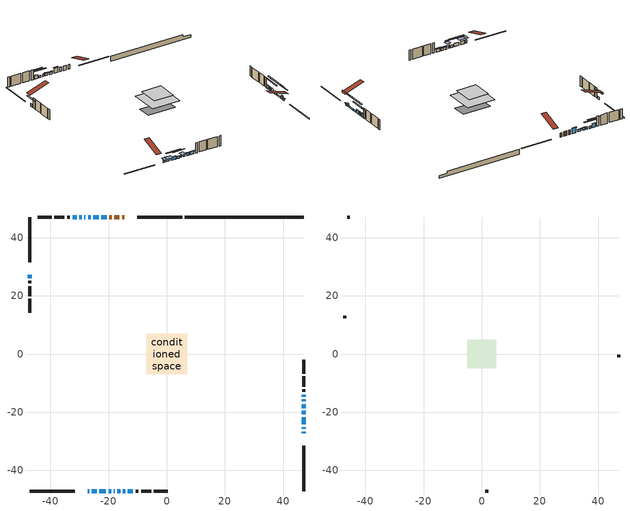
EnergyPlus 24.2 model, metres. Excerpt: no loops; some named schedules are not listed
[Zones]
conditioned space
 floor adiabatic (AdiabaticFloorConstruction): -6.97,-6.97 -6.97,6.97 6.97,6.97 6.97,-6.97 z3.51
 floor foundation (Slab1 construction): -6.87,-3.34 -6.87,3.34 6.87,3.34 6.87,-3.34 z-1.31
 wall outside (RimJoist1 construction): 5.35,47.12 -10.16,47.12 / -47.12,-47.12 -31.61,-47.12 / -47.12,47.12 -47.12,31.61 / 47.12,-47.12 47.12,-31.61 z1.07:1.37
 wall outside (AdiabaticWallConstruction 1): -14.55,47.12 -15.37,47.12 / -16.29,47.12 -18.05,47.12 / -18.97,47.12 -19.78,47.12 z1.07:3.1
 wall outside (AdiabaticWallConstruction): -27.23,-47.12 -26.69,-47.12 / -18.18,-47.12 -17.87,-47.12 z1.07:2.67; -20.71,47.12 -22.52,47.12 z1.07:3.53; -25.76,-47.12 -24.09,-47.12 / -23.16,-47.12 -20.89,-47.12 z1.07:2.7; -19.97,-47.12 -19.1,-47.12 / -16.94,-47.12 -16.08,-47.12 / -15.15,-47.12 -14.29,-47.12 / -27.99,47.12 -28.39,47.12 z1.07:2.29; -47.12,27.23 -47.12,26.12 z1.07:2.38; 47.12,-27.23 47.12,-26.67 z1.07:1.93; 47.12,-25.74 47.12,-25.13 / -13.36,-47.12 -11.63,-47.12 z1.07:2.44; -23.44,47.12 -25.2,47.12 z1.07:2.11; -26.12,47.12 -27.07,47.12 z1.07:2.24; 47.12,-24.2 47.12,-21.71 / 47.12,-20.79 47.12,-19.54 z1.07:1.81; 47.12,-18.61 47.12,-17.22 z1.07:2.9; 47.12,-16.29 47.12,-15.6 / 47.12,-14.67 47.12,-13.99 / -31.03,47.12 -32.4,47.12 z1.07:2.88; -29.31,47.12 -30.1,47.12 z1.07:2.14
 wall outside (Wall1 construction): -33.33,47.12 -34.27,47.12 / -10.7,-47.12 -9.76,-47.12 / -47.12,25.19 -47.12,24.25 / 47.12,-13.06 47.12,-12.11 z1.07:5.95
 wall outside (Wall2 construction): -35.2,47.12 -38.67,47.12 / -8.83,-47.12 -5.37,-47.12 / -47.12,23.32 -47.12,19.85 / 47.12,-11.19 47.12,-7.72 z1.07:5.95
 wall outside (Wall3 construction): -39.59,47.12 -44.39,47.12 / -4.44,-47.12 0.35,-47.12 / -47.12,18.92 -47.12,14.13 / 47.12,-6.79 47.12,-2 z1.07:5.95
 wall foundation (FoundationWall1 construction): 6.27,47.12,-1.31 6.27,47.12,1.07 43.03,47.12,1.07 43.03,47.12,-0.01 47.12,47.12,-0.01 47.12,47.12,-1.31
 window (WindowConstruction 17): -27.23,-47.12 -26.69,-47.12 z1.07:2.67
 window (WindowConstruction 5): -20.71,47.12 -22.52,47.12 z1.07:3.53
 window (WindowConstruction 6): -25.76,-47.12 -24.09,-47.12 z1.07:2.69
 window (WindowConstruction 7): -23.16,-47.12 -20.9,-47.12 z1.07:2.69
 window (WindowConstruction 8): -19.97,-47.12 -19.1,-47.12 z1.07:2.29
 window (WindowConstruction 9): -47.12,27.23 -47.12,26.12 z1.07:2.38
 window (WindowConstruction 10): 47.12,-27.23 47.12,-26.67 z1.07:1.93
 window (WindowConstruction 11): 47.12,-25.74 47.12,-25.13 z1.07:2.44
 window (WindowConstruction 12): -23.44,47.12 -25.2,47.12 z1.07:2.11
 window (WindowConstruction 18): -18.17,-47.12 -17.87,-47.12 z1.07:2.67
 window (WindowConstruction 13): -26.13,47.12 -27.07,47.12 z1.07:2.24
 window (WindowConstruction 14): -16.94,-47.12 -16.08,-47.12 z1.07:2.29
 window (WindowConstruction 15): -15.15,-47.12 -14.29,-47.12 z1.07:2.29
 window (WindowConstruction 16): -13.36,-47.12 -11.63,-47.12 z1.07:2.44
 window (WindowConstruction 20): 47.12,-24.2 47.12,-21.71 z1.07:1.81
 window (WindowConstruction 21): 47.12,-20.78 47.12,-19.54 z1.07:1.81
 window (WindowConstruction 19): -27.99,47.12 -28.38,47.12 z1.07:2.29
 window (WindowConstruction): 47.12,-18.61 47.12,-17.22 z1.07:2.9
 window (WindowConstruction 1): 47.12,-16.29 47.12,-15.6 z1.07:2.87
 window (WindowConstruction 2): 47.12,-14.67 47.12,-13.99 z1.07:2.87
 window (WindowConstruction 3): -29.31,47.12 -30.1,47.12 z1.07:2.14
 window (WindowConstruction 4): -31.03,47.12 -32.4,47.12 z1.07:2.87
 door (Door): -14.55,47.12 -15.37,47.12 z1.07:3.1
 door (Door 1): -16.3,47.12 -18.05,47.12 z1.07:3.1
 door (Door 2): -18.97,47.12 -19.78,47.12 z1.07:3.1
 ceiling adiabatic (AdiabaticFloorConstruction): 6.97,-6.97 6.97,6.97 -6.97,6.97 -6.97,-6.97 z3.51
attic - vented
 floor to conditioned space (Floor1 construction Reversed): -4.92,-4.92 -4.92,4.92 4.92,4.92 4.92,-4.92 z5.95
 wall outside (Wall4 construction): -45.32,47.12 -46.19,47.12 / 1.28,-47.12 2.15,-47.12 / -47.12,13.2 -47.12,12.33 / 47.12,-1.07 47.12,-0.2 z1.07:5.95
 roof outside (Roof1 construction): -13.62,47.12,5.95 -13.62,37.52,9.14 -11.09,37.52,9.14 -11.09,47.12,5.95; -28.15,-47.12,5.95 -28.15,-37.52,9.14 -30.68,-37.52,9.14 -30.68,-47.12,5.95; -47.12,28.15,5.95 -37.52,28.15,9.14 -37.52,30.68,9.14 -47.12,30.68,5.95; 47.12,-28.15,5.95 37.52,-28.15,9.14 37.52,-30.68,9.14 47.12,-30.68,5.95
shading: -25.93,-47.12 -27.98,-47.12 -27.98,-49.25 -25.93,-49.25 z3.43; -22.72,47.12 -20.51,47.12 -20.51,47.53 -22.72,47.53 z3.73; -23.33,-47.12 -26.52,-47.12 -26.52,-49.25 -23.33,-49.25 z3.45; -18.26,-47.12 -25.8,-47.12 -25.8,-47.53 -18.26,-47.53 z5.33; -16.46,-47.12 -22.61,-47.12 -22.61,-47.53 -16.46,-47.53 z4.93; -47.12,23.48 -47.12,29.86 -47.53,29.86 -47.53,23.48 z5.02; 47.12,-26.47 47.12,-27.43 47.53,-27.43 47.53,-26.47 z2.13; 47.12,-24.93 47.12,-25.94 47.53,-25.94 47.53,-24.93 z2.64; -25.4,47.12 -23.24,47.12 -23.24,47.53 -25.4,47.53 z2.31; -17.11,-47.12 -18.93,-47.12 -18.93,-49.25 -17.11,-49.25 z3.43; -27.27,47.12 -25.92,47.12 -25.92,47.53 -27.27,47.53 z2.44; -15.88,-47.12 -17.14,-47.12 -17.14,-47.53 -15.88,-47.53 z2.49; -14.09,-47.12 -15.35,-47.12 -15.35,-47.53 -14.09,-47.53 z2.49; -11.43,-47.12 -13.56,-47.12 -13.56,-47.53 -11.43,-47.53 z2.64; 47.12,-16.33 47.12,-29.58 47.53,-29.58 47.53,-16.33 z7.19; 47.12,-14.16 47.12,-26.16 47.53,-26.16 47.53,-14.16 z7.19; 47.12,-14.58 47.12,-21.25 47.53,-21.25 47.53,-14.58 z5.54; 47.12,-12.96 47.12,-18.93 47.53,-18.93 47.53,-12.96 z5.51; 47.12,-11.35 47.12,-17.31 47.53,-17.31 47.53,-11.35 z5.51; -32.74,47.12 -26.67,47.12 -26.67,47.53 -32.74,47.53 z4.78; -35.04,47.12 -28.39,47.12 -28.39,47.53 -35.04,47.53 z5.51
[Building]
Building 1: Terrain=Suburbs
[Site:Location]
London AP_ON: Latitude {deg}=43.03; Longitude {deg}=-81.15; Time Zone {hr}=-5; Elevation {m}=278; Keep Site Location Information=Yes
[Site:GroundTemperature:Shallow]
3.98693, 1.93205, 1.76749, 2.74264, 6.6573, 10.5537, 13.9317, 16.0716, 16.2534, 14.513, 11.2211, 7.44421
[Site:WaterMainsTemperature]
Calculation Method=Schedule; Temperature Schedule=mains temperature schedule
[Material] Roughness=Rough; Thermal Absorptance=0.9
Name | Thickness {m} | Conductivity {W/m-K} | Density {kg/m3} | Specific Heat {J/kg-K} | Solar Absorptance | Visible Absorptance
asphalt or fiberglass shingles | 0.00635 | 0.162714 | 1121.4 | 1465.45 | 0.4 | 0.4
ceiling loosefill ins | 0.169333 | 0.0480833 | 16.02 | 1046.75 | 0.7 | 0.7
ceiling stud and cavity | 0.1397 | 0.0896465 | 65.682 | 1177.47 | 0.7 | 0.7
concrete 4.0 in. | 0.1016 | 1.803125 | 2242.8 | 837.4 | 0.7 | 0.7
concrete 8.0 in. | 0.2032 | 1.803125 | 2242.8 | 837.4 | 0.7 | 0.7
door material | 0.04445 | 0.053851 | 512.64 | 1214.23 | 0.7 | 0.7
door material 1 | 0.04445 | 0.0451087 | 512.64 | 1214.23 | 0.7 | 0.7
exterior vertical ins | 0.0190382 | 0.029427 | 32.04 | 1214.23 | 0.7 | 0.7
floor covering | 0.0127 | 0.0433444 | 54.468 | 1339.84 | 0.6 | 0.6
floor rigid ins; wall rigid ins 1 | 0.512978 | 0.029427 | 32.04 | 1214.23 | 0.7 | 0.7
floor stud and cavity | 0.1397 | 1.75129 | 37.0049 | 1207.88 | 0.7 | 0.7
furniture material conditioned space 1 | 0.1524 | 0.115458 | 640.8 | 1214.23 | 0.6 | 0.6
gypsum board | 0.0127 | 0.160291 | 801 | 837.4 | 0.6 | 0.6
gypsum board 1 | 0.0127 | 0.160291 | 801 | 837.4 | 0.7 | 0.7
osb sheathing 0.5 in. | 0.0127 | 0.115458 | 512.64 | 1214.23 | 0.7 | 0.7
osb sheathing 0.75 in. | 0.01905 | 0.115458 | 512.64 | 1214.23 | 0.7 | 0.7
osb sheathing 2.0 in. | 0.0508 | 0.115458 | 512.64 | 1214.23 | 0.7 | 0.7
rim joist rigid ins; wall rigid ins | 0.051816 | 0.029427 | 32.04 | 1214.23 | 0.7 | 0.7
rim joist stud and cavity | 0.0508 | 0.035244 | 125.044 | 1163.47 | 0.6 | 0.6
wall stud and cavity | 0.1397 | 0.387032 | 139.0536 | 1170.24 | 0.7 | 0.7
wall stud and cavity 1 | 0.1397 | 0.117539 | 139.0536 | 1170.24 | 0.7 | 0.7
wall stud and cavity 2 | 0.1397 | 0.16258 | 139.0536 | 1170.24 | 0.7 | 0.7
wall stud and cavity 3 | 0.0889 | 6.9971 | 50.32683 | 1063.81 | 0.6 | 0.6
wall stud and cavity 4 | 0.0889 | 0.380278 | 52.3479 | 1209.89 | 0.7 | 0.7
wall stud and cavity 5 | 0.0889 | 0.391764 | 83.0341 | 1211.67 | 0.7 | 0.7
wood siding | 0.0254 | 0.102417 | 544.68 | 1172.36 | 0.4 | 0.4
wood siding 1 | 0.00254 | 0.102417 | 544.68 | 1172.36 | 0.4 | 0.4
wood siding 2; wood siding 3; wood siding 4 | 0.0254 | 0.102417 | 544.68 | 1172.36 | 0.7 | 0.7
[WindowMaterial:SimpleGlazingSystem]
Name | U-Factor {W/m2-K} | Solar Heat Gain Coefficient
WindowMaterial | 2.94518 | 0.61
WindowMaterial 1 | 2.98833 | 0.54
WindowMaterial 10 | 2.49094 | 0.46
WindowMaterial 11 | 2.47788 | 0.47
WindowMaterial 12 | 2.30697 | 0.55
WindowMaterial 13 | 2.30356 | 0.54
WindowMaterial 14 | 2.99912 | 0.54
WindowMaterial 15 | 2.393277 | 0.51
WindowMaterial 16 | 2.29334 | 0.58
WindowMaterial 17 | 2.77597 | 0.33
WindowMaterial 18 | 2.35126 | 0.55
WindowMaterial 19 | 2.44949 | 0.49
WindowMaterial 2 | 2.33479 | 0.53
WindowMaterial 20 | 2.23316 | 0.6
WindowMaterial 3 | 3.01445 | 0.51
WindowMaterial 4 | 2.21612 | 0.6
WindowMaterial 5 | 1.56826 | 0.59
WindowMaterial 6 | 2.36432 | 0.52
WindowMaterial 7 | 2.19228 | 0.59
WindowMaterial 8 | 2.421667 | 0.5
WindowMaterial 9 | 3.30119 | 0.66
[Construction]
AdiabaticFloorConstruction: floor stud and cavity, floor rigid ins, osb sheathing 0.75 in., floor covering
AdiabaticWallConstruction: wood siding 3, wall rigid ins 1, wall stud and cavity 4, gypsum board
AdiabaticWallConstruction 1: wood siding 4, wall rigid ins 1, wall stud and cavity 4, gypsum board
Door; Door 1: door material
Door 2: door material 1
Floor1 construction Reversed: gypsum board, ceiling stud and cavity, ceiling loosefill ins
FoundationWall1 construction: concrete 8.0 in., gypsum board 1
furniture construction conditioned space 1: furniture material conditioned space 1
PartitionWallConstruction: gypsum board, wall stud and cavity 5, gypsum board
RimJoist1 construction: wood siding 2, rim joist rigid ins, osb sheathing 2.0 in., rim joist stud and cavity
Roof1 construction: asphalt or fiberglass shingles
Slab1 construction: concrete 4.0 in.
Wall1 construction: wood siding, wall rigid ins, osb sheathing 0.5 in., wall stud and cavity, gypsum board
Wall2 construction: wood siding, wall rigid ins, osb sheathing 0.5 in., wall stud and cavity 1, gypsum board
Wall3 construction: wood siding, wall rigid ins, osb sheathing 0.5 in., wall stud and cavity 2, gypsum board
Wall4 construction: wood siding 1, wall stud and cavity 3
WindowConstruction: WindowMaterial
WindowConstruction 1: WindowMaterial 1
WindowConstruction 10: WindowMaterial 10
WindowConstruction 11: WindowMaterial 11
WindowConstruction 12: WindowMaterial 12
WindowConstruction 13: WindowMaterial 13
WindowConstruction 14; WindowConstruction 8: WindowMaterial 8
WindowConstruction 15: WindowMaterial 14
WindowConstruction 16: WindowMaterial 15
WindowConstruction 17: WindowMaterial 16
WindowConstruction 18: WindowMaterial 17
WindowConstruction 19: WindowMaterial 18
WindowConstruction 2: WindowMaterial 2
WindowConstruction 20: WindowMaterial 19
WindowConstruction 21: WindowMaterial 20
WindowConstruction 3: WindowMaterial 3
WindowConstruction 4: WindowMaterial 4
WindowConstruction 5: WindowMaterial 5
WindowConstruction 6: WindowMaterial 6
WindowConstruction 7: WindowMaterial 7
WindowConstruction 9: WindowMaterial 9
[Zone] Multiplier=1; Part of Total Floor Area=Yes
Name | Volume {m3}
attic - vented | 50.3508
conditioned space | 764.2
[Space]
Name | Zone | Volume {m3}
attic - vented 1 | attic - vented | 50.3508
conditioned space 1 | conditioned space | 764.2
[ZoneInfiltration:EffectiveLeakageArea]
infil attic - vented 1: Zone or Space=attic - vented 1; Schedule=Always On Discrete; Effective Air Leakage Area {cm2}=4232.73; Stack Coefficient=0.00056148; Wind Coefficient=1.60098e-05
[ZoneMixing]
whole house fan mix: Zone or Space=attic - vented; Schedule=Always On Continuous; Design Flow Rate Calculation Method=Flow/Zone; Design Flow Rate {m3/s}=0; Source Zone or Space=conditioned space
[SurfaceProperty:ExposedFoundationPerimeter]
Slab1: Exposed Perimeter Calculation Method=TotalExposedPerimeter; Total Exposed Perimeter {m}=40.843
[InternalMass] Zone or ZoneList=conditioned space; Space or SpaceList=conditioned space 1
Name | Construction | Surface Area {m2}
furniture mass conditioned space 1 | furniture construction conditioned space 1 | 114.32
partition wall mass | PartitionWallConstruction | 285.8
[Lights]
interior lighting: Zone or ZoneList or Space or SpaceList=conditioned space 1; Schedule=interior lighting schedule; Design Level Calculation Method=LightingLevel; Lighting Level {W}=343.2; Return Air Fraction=0; Fraction Radiant=0.6; Fraction Visible=0.2; Fraction Replaceable=1
[People]
occupants: Zone or ZoneList or Space or SpaceList=conditioned space 1; Number of People Schedule=occupants schedule; Number of People Calculation Method=People; Number of People=3; Fraction Radiant=0.314171; Sensible Heat Fraction=0.56303; Activity Level Schedule=occupants activity schedule; Carbon Dioxide Generation Rate {m3/s-W}=0; Enable ASHRAE 55 Comfort Warnings=No; Mean Radiant Temperature Calculation Type=EnclosureAveraged
[ElectricEquipment] Zone or ZoneList or Space or SpaceList=conditioned space 1; Design Level Calculation Method=EquipmentLevel
Name | Schedule | Design Level {W} | Fraction Latent | Fraction Radiant | Fraction Lost
clothes dryer | clothes dryer schedule | 140.772 | 0.015 | 0.081 | 0.85
clothes washer | clothes washer schedule | 32.1985 | 0.03 | 0.162 | 0.7
cooking range | cooking range schedule | 215.147 | 0.08 | 0.432 | 0.2
dishwasher | dishwasher schedule | 66.8632 | 0.3 | 0.18 | 0.4
fridge | fridge schedule | 72.9452 | 0 | 0.6 | 0
mech vent house fan | mech vent house fan schedule | 19.9167 | 0 | 0 | 0.5
mech vent house fan cfis | mech vent house fan cfis schedule | 0 | 0 | 0 | 0
misc plug loads | misc plug loads schedule | 494.7 | 0.045 | 0.513 | 0.1
whole house fan | Always On Discrete | 0 | 0 | 0 | 1
[OtherEquipment] Zone or ZoneList or Space or SpaceList=conditioned space 1; Design Level Calculation Method=EquipmentLevel
Name | Fuel Type | Schedule | Design Level {W} | Fraction Latent | Fraction Radiant | Fraction Lost
clothes dryer 1 | Electricity | clothes dryer schedule | 0 | 0.015 | 0.081 | 0.85
cooking range 1 | Electricity | cooking range schedule | 0 | 0.08 | 0.432 | 0.2
general water use latent | None | general water use schedule | 62.594 | 1 | 0 | 0
general water use sensible | None | general water use schedule | -61.6891 | 0 | 0.6 | 0
mech vent house fan latent load | None | Always On Discrete | 0 | 1 | 0 | 0
mech vent house fan sensible load | None | Always On Discrete | 0 | 0 | 0 | 0
water heater energy adjustment1 | NaturalGas | Always On Discrete | 0.01 | 0 | 0 | 1
[ZoneInfiltration:DesignFlowRate] Zone or ZoneList or Space or SpaceList=conditioned space 1; Schedule=Always On Discrete; Design Flow Rate Calculation Method=Flow/Zone; Design Flow Rate {m3/s}=0
infil flow; natural vent flow; whole house fan flow
[Foundation:Kiva]
Foundation Kiva 1: Initial Indoor Air Temperature {C}=18; Wall Height Above Grade {m}=1.07; Wall Depth Below Slab {m}=0.2032; Custom Block Material Name 1=exterior vertical ins; Custom Block Depth 1 {m}=2.38; Custom Block X Position 1 {m}=0.2159; Custom Block Z Position 1 {m}=0
[Foundation:Kiva:Settings]
Soil Conductivity {W/m-K}=0.849921; Soil Density {kg/m3}=1842.3; Soil Specific Heat {J/kg-K}=418.7; Ground Solar Absorptivity=0.9; Ground Thermal Absorptivity=0.9; Ground Surface Roughness {m}=0.03; Far-Field Width {m}=40; Deep-Ground Boundary Condition=ZeroFlux; Deep-Ground Depth {m}=40; Minimum Cell Dimension {m}=0.2; Maximum Cell Growth Coefficient=3; Simulation Timestep=Timestep
[Exterior:Lights]
exterior lighting: Schedule=exterior lighting schedule; Design Level {W}=75.6
[Schedule:Constant]
Name | Hourly Value
Always On Continuous; mech vent house fan schedule; mech vent house fan cfis schedule; Always On Discrete | 1
occupants activity schedule | 117.228
fridge schedule | 0
[Schedule:Week:Daily]
interior lighting schedule Week Rule - Jan1-Jan27: interior lighting schedule day, interior lighting schedule day, interior lighting schedule day, interior lighting schedule day, interior lighting schedule day, interior lighting schedule day, interior lighting schedule day, interior lighting schedule default day, interior lighting schedule default day, interior lighting schedule default day, interior lighting schedule default day, interior lighting schedule default day
interior lighting schedule Week Rule - Jan28-Feb3: interior lighting schedule day, interior lighting schedule day, interior lighting schedule day, interior lighting schedule day, interior lighting schedule day 1, interior lighting schedule day 1, interior lighting schedule day 1, interior lighting schedule default day, interior lighting schedule default day, interior lighting schedule default day, interior lighting schedule default day, interior lighting schedule default day
interior lighting schedule Week Rule - Feb4-Feb24: interior lighting schedule day 1, interior lighting schedule day 1, interior lighting schedule day 1, interior lighting schedule day 1, interior lighting schedule day 1, interior lighting schedule day 1, interior lighting schedule day 1, interior lighting schedule default day, interior lighting schedule default day, interior lighting schedule default day, interior lighting schedule default day, interior lighting schedule default day
interior lighting schedule Week Rule - Feb25-Mar3: interior lighting schedule day 1, interior lighting schedule day 1, interior lighting schedule day 1, interior lighting schedule day 1, interior lighting schedule day 2, interior lighting schedule day 2, interior lighting schedule day 2, interior lighting schedule default day, interior lighting schedule default day, interior lighting schedule default day, interior lighting schedule default day, interior lighting schedule default day
interior lighting schedule Week Rule - Mar4-Mar31: interior lighting schedule day 2, interior lighting schedule day 2, interior lighting schedule day 2, interior lighting schedule day 2, interior lighting schedule day 2, interior lighting schedule day 2, interior lighting schedule day 2, interior lighting schedule default day, interior lighting schedule default day, interior lighting schedule default day, interior lighting schedule default day, interior lighting schedule default day
interior lighting schedule Week Rule - Apr1-Apr28: interior lighting schedule day 3, interior lighting schedule day 3, interior lighting schedule day 3, interior lighting schedule day 3, interior lighting schedule day 3, interior lighting schedule day 3, interior lighting schedule day 3, interior lighting schedule default day, interior lighting schedule default day, interior lighting schedule default day, interior lighting schedule default day, interior lighting schedule default day
interior lighting schedule Week Rule - Apr29-May5: interior lighting schedule day 3, interior lighting schedule day 3, interior lighting schedule day 4, interior lighting schedule day 4, interior lighting schedule day 4, interior lighting schedule day 4, interior lighting schedule day 4, interior lighting schedule default day, interior lighting schedule default day, interior lighting schedule default day, interior lighting schedule default day, interior lighting schedule default day
interior lighting schedule Week Rule - May6-May26: interior lighting schedule day 4, interior lighting schedule day 4, interior lighting schedule day 4, interior lighting schedule day 4, interior lighting schedule day 4, interior lighting schedule day 4, interior lighting schedule day 4, interior lighting schedule default day, interior lighting schedule default day, interior lighting schedule default day, interior lighting schedule default day, interior lighting schedule default day
interior lighting schedule Week Rule - May27-Jun2: interior lighting schedule day 4, interior lighting schedule day 4, interior lighting schedule day 4, interior lighting schedule day 4, interior lighting schedule day 4, interior lighting schedule day 5, interior lighting schedule day 5, interior lighting schedule default day, interior lighting schedule default day, interior lighting schedule default day, interior lighting schedule default day, interior lighting schedule default day
interior lighting schedule Week Rule - Jun3-Jun30: interior lighting schedule day 5, interior lighting schedule day 5, interior lighting schedule day 5, interior lighting schedule day 5, interior lighting schedule day 5, interior lighting schedule day 5, interior lighting schedule day 5, interior lighting schedule default day, interior lighting schedule default day, interior lighting schedule default day, interior lighting schedule default day, interior lighting schedule default day
interior lighting schedule Week Rule - Jul1-Jul28: interior lighting schedule day 6, interior lighting schedule day 6, interior lighting schedule day 6, interior lighting schedule day 6, interior lighting schedule day 6, interior lighting schedule day 6, interior lighting schedule day 6, interior lighting schedule default day, interior lighting schedule default day, interior lighting schedule default day, interior lighting schedule default day, interior lighting schedule default day
interior lighting schedule Week Rule - Jul29-Aug4: interior lighting schedule day 6, interior lighting schedule day 6, interior lighting schedule day 6, interior lighting schedule day 7, interior lighting schedule day 7, interior lighting schedule day 7, interior lighting schedule day 7, interior lighting schedule default day, interior lighting schedule default day, interior lighting schedule default day, interior lighting schedule default day, interior lighting schedule default day
interior lighting schedule Week Rule - Aug5-Aug25: interior lighting schedule day 7, interior lighting schedule day 7, interior lighting schedule day 7, interior lighting schedule day 7, interior lighting schedule day 7, interior lighting schedule day 7, interior lighting schedule day 7, interior lighting schedule default day, interior lighting schedule default day, interior lighting schedule default day, interior lighting schedule default day, interior lighting schedule default day
interior lighting schedule Week Rule - Aug26-Sep1: interior lighting schedule day 7, interior lighting schedule day 7, interior lighting schedule day 7, interior lighting schedule day 7, interior lighting schedule day 7, interior lighting schedule day 7, interior lighting schedule day 8, interior lighting schedule default day, interior lighting schedule default day, interior lighting schedule default day, interior lighting schedule default day, interior lighting schedule default day
interior lighting schedule Week Rule - Sep2-Sep29: interior lighting schedule day 8, interior lighting schedule day 8, interior lighting schedule day 8, interior lighting schedule day 8, interior lighting schedule day 8, interior lighting schedule day 8, interior lighting schedule day 8, interior lighting schedule default day, interior lighting schedule default day, interior lighting schedule default day, interior lighting schedule default day, interior lighting schedule default day
interior lighting schedule Week Rule - Sep30-Oct6: interior lighting schedule day 8, interior lighting schedule day 9, interior lighting schedule day 9, interior lighting schedule day 9, interior lighting schedule day 9, interior lighting schedule day 9, interior lighting schedule day 9, interior lighting schedule default day, interior lighting schedule default day, interior lighting schedule default day, interior lighting schedule default day, interior lighting schedule default day
interior lighting schedule Week Rule - Oct7-Oct27: interior lighting schedule day 9, interior lighting schedule day 9, interior lighting schedule day 9, interior lighting schedule day 9, interior lighting schedule day 9, interior lighting schedule day 9, interior lighting schedule day 9, interior lighting schedule default day, interior lighting schedule default day, interior lighting schedule default day, interior lighting schedule default day, interior lighting schedule default day
interior lighting schedule Week Rule - Oct28-Nov3: interior lighting schedule day 9, interior lighting schedule day 9, interior lighting schedule day 9, interior lighting schedule day 9, interior lighting schedule day 10, interior lighting schedule day 10, interior lighting schedule day 10, interior lighting schedule default day, interior lighting schedule default day, interior lighting schedule default day, interior lighting schedule default day, interior lighting schedule default day
interior lighting schedule Week Rule - Nov4-Nov24: interior lighting schedule day 10, interior lighting schedule day 10, interior lighting schedule day 10, interior lighting schedule day 10, interior lighting schedule day 10, interior lighting schedule day 10, interior lighting schedule day 10, interior lighting schedule default day, interior lighting schedule default day, interior lighting schedule default day, interior lighting schedule default day, interior lighting schedule default day
interior lighting schedule Week Rule - Nov25-Dec1: interior lighting schedule day 10, interior lighting schedule day 10, interior lighting schedule day 10, interior lighting schedule day 10, interior lighting schedule day 10, interior lighting schedule day 10, interior lighting schedule day 11, interior lighting schedule default day, interior lighting schedule default day, interior lighting schedule default day, interior lighting schedule default day, interior lighting schedule default day
interior lighting schedule Week Rule - Dec2-Dec31: interior lighting schedule day 11, interior lighting schedule day 11, interior lighting schedule day 11, interior lighting schedule day 11, interior lighting schedule day 11, interior lighting schedule day 11, interior lighting schedule day 11, interior lighting schedule default day, interior lighting schedule default day, interior lighting schedule default day, interior lighting schedule default day, interior lighting schedule default day
occupants schedule Week Rule - Jan1-Dec31: occupants schedule day, occupants schedule day, occupants schedule day, occupants schedule day, occupants schedule day, occupants schedule day, occupants schedule day, occupants schedule default day, occupants schedule default day, occupants schedule default day, occupants schedule default day, occupants schedule default day
clothes dryer schedule Week Rule - Jan1-Dec31: clothes dryer schedule day, clothes dryer schedule day, clothes dryer schedule day, clothes dryer schedule day, clothes dryer schedule day, clothes dryer schedule day, clothes dryer schedule day, clothes dryer schedule default day, clothes dryer schedule default day, clothes dryer schedule default day, clothes dryer schedule default day, clothes dryer schedule default day
clothes washer schedule Week Rule - Jan1-Dec31: clothes washer schedule day, clothes washer schedule day, clothes washer schedule day, clothes washer schedule day, clothes washer schedule day, clothes washer schedule day, clothes washer schedule day, clothes washer schedule default day, clothes washer schedule default day, clothes washer schedule default day, clothes washer schedule default day, clothes washer schedule default day
cooking range schedule Week Rule - Jan1-Dec31: cooking range schedule day, cooking range schedule day, cooking range schedule day, cooking range schedule day, cooking range schedule day, cooking range schedule day, cooking range schedule day, cooking range schedule default day, cooking range schedule default day, cooking range schedule default day, cooking range schedule default day, cooking range schedule default day
dishwasher schedule Week Rule - Jan1-Dec31: dishwasher schedule day, dishwasher schedule day, dishwasher schedule day, dishwasher schedule day, dishwasher schedule day, dishwasher schedule day, dishwasher schedule day, dishwasher schedule default day, dishwasher schedule default day, dishwasher schedule default day, dishwasher schedule default day, dishwasher schedule default day
misc plug loads schedule Week Rule - Jan1-Dec31: misc plug loads schedule day, misc plug loads schedule day, misc plug loads schedule day, misc plug loads schedule day, misc plug loads schedule day, misc plug loads schedule day, misc plug loads schedule day, misc plug loads schedule default day, misc plug loads schedule default day, misc plug loads schedule default day, misc plug loads schedule default day, misc plug loads schedule default day
general water use schedule Week Rule - Jan1-Dec31: general water use schedule day, general water use schedule day, general water use schedule day, general water use schedule day, general water use schedule day, general water use schedule day, general water use schedule day, general water use schedule default day, general water use schedule default day, general water use schedule default day, general water use schedule default day, general water use schedule default day
exterior lighting schedule Week Rule - Jan1-Jan27: exterior lighting schedule day, exterior lighting schedule day, exterior lighting schedule day, exterior lighting schedule day, exterior lighting schedule day, exterior lighting schedule day, exterior lighting schedule day, exterior lighting schedule default day, exterior lighting schedule default day, exterior lighting schedule default day, exterior lighting schedule default day, exterior lighting schedule default day
exterior lighting schedule Week Rule - Jan28-Feb3: exterior lighting schedule day, exterior lighting schedule day, exterior lighting schedule day, exterior lighting schedule day, exterior lighting schedule day 1, exterior lighting schedule day 1, exterior lighting schedule day 1, exterior lighting schedule default day, exterior lighting schedule default day, exterior lighting schedule default day, exterior lighting schedule default day, exterior lighting schedule default day
exterior lighting schedule Week Rule - Feb4-Feb24: exterior lighting schedule day 1, exterior lighting schedule day 1, exterior lighting schedule day 1, exterior lighting schedule day 1, exterior lighting schedule day 1, exterior lighting schedule day 1, exterior lighting schedule day 1, exterior lighting schedule default day, exterior lighting schedule default day, exterior lighting schedule default day, exterior lighting schedule default day, exterior lighting schedule default day
exterior lighting schedule Week Rule - Feb25-Mar3: exterior lighting schedule day 1, exterior lighting schedule day 1, exterior lighting schedule day 1, exterior lighting schedule day 1, exterior lighting schedule day 2, exterior lighting schedule day 2, exterior lighting schedule day 2, exterior lighting schedule default day, exterior lighting schedule default day, exterior lighting schedule default day, exterior lighting schedule default day, exterior lighting schedule default day
exterior lighting schedule Week Rule - Mar4-Mar31: exterior lighting schedule day 2, exterior lighting schedule day 2, exterior lighting schedule day 2, exterior lighting schedule day 2, exterior lighting schedule day 2, exterior lighting schedule day 2, exterior lighting schedule day 2, exterior lighting schedule default day, exterior lighting schedule default day, exterior lighting schedule default day, exterior lighting schedule default day, exterior lighting schedule default day
exterior lighting schedule Week Rule - Apr1-Apr28: exterior lighting schedule day 3, exterior lighting schedule day 3, exterior lighting schedule day 3, exterior lighting schedule day 3, exterior lighting schedule day 3, exterior lighting schedule day 3, exterior lighting schedule day 3, exterior lighting schedule default day, exterior lighting schedule default day, exterior lighting schedule default day, exterior lighting schedule default day, exterior lighting schedule default day
exterior lighting schedule Week Rule - Apr29-May5: exterior lighting schedule day 3, exterior lighting schedule day 3, exterior lighting schedule day 4, exterior lighting schedule day 4, exterior lighting schedule day 4, exterior lighting schedule day 4, exterior lighting schedule day 4, exterior lighting schedule default day, exterior lighting schedule default day, exterior lighting schedule default day, exterior lighting schedule default day, exterior lighting schedule default day
exterior lighting schedule Week Rule - May6-May26: exterior lighting schedule day 4, exterior lighting schedule day 4, exterior lighting schedule day 4, exterior lighting schedule day 4, exterior lighting schedule day 4, exterior lighting schedule day 4, exterior lighting schedule day 4, exterior lighting schedule default day, exterior lighting schedule default day, exterior lighting schedule default day, exterior lighting schedule default day, exterior lighting schedule default day
exterior lighting schedule Week Rule - May27-Jun2: exterior lighting schedule day 4, exterior lighting schedule day 4, exterior lighting schedule day 4, exterior lighting schedule day 4, exterior lighting schedule day 4, exterior lighting schedule day 5, exterior lighting schedule day 5, exterior lighting schedule default day, exterior lighting schedule default day, exterior lighting schedule default day, exterior lighting schedule default day, exterior lighting schedule default day
exterior lighting schedule Week Rule - Jun3-Jun30: exterior lighting schedule day 5, exterior lighting schedule day 5, exterior lighting schedule day 5, exterior lighting schedule day 5, exterior lighting schedule day 5, exterior lighting schedule day 5, exterior lighting schedule day 5, exterior lighting schedule default day, exterior lighting schedule default day, exterior lighting schedule default day, exterior lighting schedule default day, exterior lighting schedule default day
exterior lighting schedule Week Rule - Jul1-Jul28: exterior lighting schedule day 6, exterior lighting schedule day 6, exterior lighting schedule day 6, exterior lighting schedule day 6, exterior lighting schedule day 6, exterior lighting schedule day 6, exterior lighting schedule day 6, exterior lighting schedule default day, exterior lighting schedule default day, exterior lighting schedule default day, exterior lighting schedule default day, exterior lighting schedule default day
exterior lighting schedule Week Rule - Jul29-Aug4: exterior lighting schedule day 6, exterior lighting schedule day 6, exterior lighting schedule day 6, exterior lighting schedule day 7, exterior lighting schedule day 7, exterior lighting schedule day 7, exterior lighting schedule day 7, exterior lighting schedule default day, exterior lighting schedule default day, exterior lighting schedule default day, exterior lighting schedule default day, exterior lighting schedule default day
[Schedule:Year]
interior lighting schedule: interior lighting schedule Week Rule - Jan1-Jan27, 1, 1, 1, 27, interior lighting schedule Week Rule - Jan28-Feb3, 1, 28, 2, 3, interior lighting schedule Week Rule - Feb4-Feb24, 2, 4, 2, 24, interior lighting schedule Week Rule - Feb25-Mar3, 2, 25, 3, 3, interior lighting schedule Week Rule - Mar4-Mar31, 3, 4, 3, 31, interior lighting schedule Week Rule - Apr1-Apr28, 4, 1, 4, 28, interior lighting schedule Week Rule - Apr29-May5, 4, 29, 5, 5, interior lighting schedule Week Rule - May6-May26, 5, 6, 5, 26, interior lighting schedule Week Rule - May27-Jun2, 5, 27, 6, 2, interior lighting schedule Week Rule - Jun3-Jun30, 6, 3, 6, 30, interior lighting schedule Week Rule - Jul1-Jul28, 7, 1, 7, 28, interior lighting schedule Week Rule - Jul29-Aug4, 7, 29, 8, 4, interior lighting schedule Week Rule - Aug5-Aug25, 8, 5, 8, 25, interior lighting schedule Week Rule - Aug26-Sep1, 8, 26, 9, 1, interior lighting schedule Week Rule - Sep2-Sep29, 9, 2, 9, 29, interior lighting schedule Week Rule - Sep30-Oct6, 9, 30, 10, 6, interior lighting schedule Week Rule - Oct7-Oct27, 10, 7, 10, 27, interior lighting schedule Week Rule - Oct28-Nov3, 10, 28, 11, 3, interior lighting schedule Week Rule - Nov4-Nov24, 11, 4, 11, 24, interior lighting schedule Week Rule - Nov25-Dec1, 11, 25, 12, 1, interior lighting schedule Week Rule - Dec2-Dec31, 12, 2, 12, 31
occupants schedule: occupants schedule Week Rule - Jan1-Dec31, 1, 1, 12, 31
clothes dryer schedule: clothes dryer schedule Week Rule - Jan1-Dec31, 1, 1, 12, 31
clothes washer schedule: clothes washer schedule Week Rule - Jan1-Dec31, 1, 1, 12, 31
cooking range schedule: cooking range schedule Week Rule - Jan1-Dec31, 1, 1, 12, 31
dishwasher schedule: dishwasher schedule Week Rule - Jan1-Dec31, 1, 1, 12, 31
misc plug loads schedule: misc plug loads schedule Week Rule - Jan1-Dec31, 1, 1, 12, 31
general water use schedule: general water use schedule Week Rule - Jan1-Dec31, 1, 1, 12, 31
exterior lighting schedule: exterior lighting schedule Week Rule - Jan1-Jan27, 1, 1, 1, 27, exterior lighting schedule Week Rule - Jan28-Feb3, 1, 28, 2, 3, exterior lighting schedule Week Rule - Feb4-Feb24, 2, 4, 2, 24, exterior lighting schedule Week Rule - Feb25-Mar3, 2, 25, 3, 3, exterior lighting schedule Week Rule - Mar4-Mar31, 3, 4, 3, 31, exterior lighting schedule Week Rule - Apr1-Apr28, 4, 1, 4, 28, exterior lighting schedule Week Rule - Apr29-May5, 4, 29, 5, 5, exterior lighting schedule Week Rule - May6-May26, 5, 6, 5, 26, exterior lighting schedule Week Rule - May27-Jun2, 5, 27, 6, 2, exterior lighting schedule Week Rule - Jun3-Jun30, 6, 3, 6, 30, exterior lighting schedule Week Rule - Jul1-Jul28, 7, 1, 7, 28, exterior lighting schedule Week Rule - Jul29-Aug4, 7, 29, 8, 4, exterior lighting schedule Week Rule - Aug5-Aug25, 8, 5, 8, 25, exterior lighting schedule Week Rule - Aug26-Sep1, 8, 26, 9, 1, exterior lighting schedule Week Rule - Sep2-Sep29, 9, 2, 9, 29, exterior lighting schedule Week Rule - Sep30-Oct6, 9, 30, 10, 6, exterior lighting schedule Week Rule - Oct7-Oct27, 10, 7, 10, 27, exterior lighting schedule Week Rule - Oct28-Nov3, 10, 28, 11, 3, exterior lighting schedule Week Rule - Nov4-Nov24, 11, 4, 11, 24, exterior lighting schedule Week Rule - Nov25-Dec1, 11, 25, 12, 1, exterior lighting schedule Week Rule - Dec2-Dec31, 12, 2, 12, 31
[Schedule:Compact]
mains temperature schedule: Through: 01/01, For: AllDays, Until: 24:00, 7.96722, Through: 01/02, For: AllDays, Until: 24:00, 7.89722, Through: 01/03, For: AllDays, Until: 24:00, 7.82778, Through: 01/04, For: AllDays, Until: 24:00, 7.76, Through: 01/05, For: AllDays, Until: 24:00, 7.69333, Through: 01/06, For: AllDays, Until: 24:00, 7.62778, Through: 01/07, For: AllDays, Until: 24:00, 7.56389, Through: 01/08, For: AllDays, Until: 24:00, 7.50167, Through: 01/09, For: AllDays, Until: 24:00, 7.44056, Through: 01/10, For: AllDays, Until: 24:00, 7.38056, Through: 01/11, For: AllDays, Until: 24:00, 7.32222, Through: 01/12, For: AllDays, Until: 24:00, 7.26556, Through: 01/13, For: AllDays, Until: 24:00, 7.21, Through: 01/14, For: AllDays, Until: 24:00, 7.15556, Through: 01/15, For: AllDays, Until: 24:00, 7.10333, Through: 01/16, For: AllDays, Until: 24:00, 7.05222, Through: 01/17, For: AllDays, Until: 24:00, 7.00278, Through: 01/18, For: AllDays, Until: 24:00, 6.955, Through: 01/19, For: AllDays, Until: 24:00, 6.90833, Through: 01/20, For: AllDays, Until: 24:00, 6.86389, Through: 01/21, For: AllDays, Until: 24:00, 6.82056, Through: 01/22, For: AllDays, Until: 24:00, 6.77889, Through: 01/23, For: AllDays, Until: 24:00, 6.73889, Through: 01/24, For: AllDays, Until: 24:00, 6.7, Through: 01/25, For: AllDays, Until: 24:00, 6.66333, Through: 01/26, For: AllDays, Until: 24:00, 6.62833, Through: 01/27, For: AllDays, Until: 24:00, 6.59444, Through: 01/28, For: AllDays, Until: 24:00, 6.56278, Through: 01/29, For: AllDays, Until: 24:00, 6.53222, Through: 01/30, For: AllDays, Until: 24:00, 6.50389, Through: 01/31, For: AllDays, Until: 24:00, 6.47722, Through: 02/01, For: AllDays, Until: 24:00, 6.45167, Through: 02/02, For: AllDays, Until: 24:00, 6.42833, Through: 02/03, For: AllDays, Until: 24:00, 6.40667, Through: 02/04, For: AllDays, Until: 24:00, 6.38611, Through: 02/05, For: AllDays, Until: 24:00, 6.36778, Through: 02/06, For: AllDays, Until: 24:00, 6.35111, Through: 02/07, For: AllDays, Until: 24:00, 6.33611, Through: 02/08, For: AllDays, Until: 24:00, 6.32333, Through: 02/09, For: AllDays, Until: 24:00, 6.31167, Through: 02/10, For: AllDays, Until: 24:00, 6.30222, Through: 02/11, For: AllDays, Until: 24:00, 6.29389, Through: 02/12, For: AllDays, Until: 24:00, 6.28778, Through: 02/13, For: AllDays, Until: 24:00, 6.28333, Through: 02/14, For: AllDays, Until: 24:00, 6.28056, Through: 02/15, For: AllDays, Until: 24:00, 6.27944, Through: 02/16, For: AllDays, Until: 24:00, 6.28, Through: 02/17, For: AllDays, Until: 24:00, 6.28278, Through: 02/18, For: AllDays, Until: 24:00, 6.28722, Through: 02/19, For: AllDays, Until: 24:00, 6.29278, Through: 02/20, For: AllDays, Until: 24:00, 6.30056, Through: 02/21, For: AllDays, Until: 24:00, 6.31, Through: 02/22, For: AllDays, Until: 24:00, 6.32111, Through: 02/23, For: AllDays, Until: 24:00, 6.33444, Through: 02/24, For: AllDays, Until: 24:00, 6.34889, Through: 02/25, For: AllDays, Until: 24:00, 6.36556, Through: 02/26, For: AllDays, Until: 24:00, 6.38333, Through: 02/27, For: AllDays, Until: 24:00, 6.40333, Through: 02/28, For: AllDays, Until: 24:00, 6.425, Through: 03/01, For: AllDays, Until: 24:00, 6.44833, Through: 03/02, For: AllDays, Until: 24:00, 6.47278, Through: 03/03, For: AllDays, Until: 24:00, 6.49944, Through: 03/04, For: AllDays, Until: 24:00, 6.52778, Through: 03/05, For: AllDays, Until: 24:00, 6.55778, Through: 03/06, For: AllDays, Until: 24:00, 6.58944, Through: 03/07, For: AllDays, Until: 24:00, 6.62278, Through: 03/08, For: AllDays, Until: 24:00, 6.65778, Through: 03/09, For: AllDays, Until: 24:00, 6.69444, Through: 03/10, For: AllDays, Until: 24:00, 6.73278, Through: 03/11, For: AllDays, Until: 24:00, 6.77278, Through: 03/12, For: AllDays, Until: 24:00, 6.81389, Through: 03/13, For: AllDays, Until: 24:00, 6.85722, Through: 03/14, For: AllDays, Until: 24:00, 6.90167, Through: 03/15, For: AllDays, Until: 24:00, 6.94778, Through: 03/16, For: AllDays, Until: 24:00, 6.99556, Through: 03/17, For: AllDays, Until: 24:00, 7.045, Through: 03/18, For: AllDays, Until: 24:00, 7.09556, Through: 03/19, For: AllDays, Until: 24:00, 7.14778, Through: 03/20, For: AllDays, Until: 24:00, 7.20167, Through: 03/21, For: AllDays, Until: 24:00, 7.25667, Through: 03/22, For: AllDays, Until: 24:00, 7.31333, Through: 03/23, For: AllDays, Until: 24:00, 7.37167, Through: 03/24, For: AllDays, Until: 24:00, 7.43111, Through: 03/25, For: AllDays, Until: 24:00, 7.49222, Through: 03/26, For: AllDays, Until: 24:00, 7.55444, Through: 03/27, For: AllDays, Until: 24:00, 7.61833, Through: 03/28, For: AllDays, Until: 24:00, 7.68333, Through: 03/29, For: AllDays, Until: 24:00, 7.74944, Through: 03/30, For: AllDays, Until: 24:00, 7.81722, Through: 03/31, For: AllDays, Until: 24:00, 7.88667, Through: 04/01, For: AllDays, Until: 24:00, 7.95667, Through: 04/02, For: AllDays, Until: 24:00, 8.02833, Through: 04/03, For: AllDays, Until: 24:00, 8.10111, Through: 04/04, For: AllDays, Until: 24:00, 8.175, Through: 04/05, For: AllDays, Until: 24:00, 8.25, Through: 04/06, For: AllDays, Until: 24:00, 8.32667, Through: 04/07, For: AllDays, Until: 24:00, 8.40389, Through: 04/08, For: AllDays, Until: 24:00, 8.48278, Through: 04/09, For: AllDays, Until: 24:00, 8.56222, Through: 04/10, For: AllDays, Until: 24:00, 8.64278, Through: 04/11, For: AllDays, Until: 24:00, 8.725, Through: 04/12, For: AllDays, Until: 24:00, 8.80778, Through: 04/13, For: AllDays, Until: 24:00, 8.89167, Through: 04/14, For: AllDays, Until: 24:00, 8.97611, Through: 04/15, For: AllDays, Until: 24:00, 9.06167, Through: 04/16, For: AllDays, Until: 24:00, 9.14833, Through: 04/17, For: AllDays, Until: 24:00, 9.23611, Through: 04/18, For: AllDays, Until: 24:00, 9.32444, Through: 04/19, For: AllDays, Until: 24:00, 9.41389, Through: 04/20, For: AllDays, Until: 24:00, 9.50389, Through: 04/21, For: AllDays, Until: 24:00, 9.595, Through: 04/22, For: AllDays, Until: 24:00, 9.68667, Through: 04/23, For: AllDays, Until: 24:00, 9.77889, Through: 04/24, For: AllDays, Until: 24:00, 9.87222, Through: 04/25, For: AllDays, Until: 24:00, 9.96556, Through: 04/26, For: AllDays, Until: 24:00, 10.06, Through: 04/27, For: AllDays, Until: 24:00, 10.1556, Through: 04/28, For: AllDays, Until: 24:00, 10.2511, Through: 04/29, For: AllDays, Until: 24:00, 10.3472, Through: 04/30, For: AllDays, Until: 24:00, 10.4439, Through: 05/01, For: AllDays, Until: 24:00, 10.5411, Through: 05/02, For: AllDays, Until: 24:00, 10.6389, Through: 05/03, For: AllDays, Until: 24:00, 10.7372, Through: 05/04, For: AllDays, Until: 24:00, 10.8361, Through: 05/05, For: AllDays, Until: 24:00, 10.935, Through: 05/06, For: AllDays, Until: 24:00, 11.0344, Through: 05/07, For: AllDays, Until: 24:00, 11.1344, Through: 05/08, For: AllDays, Until: 24:00, 11.2344, Through: 05/09, For: AllDays, Until: 24:00, 11.335, Through: 05/10, For: AllDays, Until: 24:00, 11.4356, Through: 05/11, For: AllDays, Until: 24:00, 11.5361, Through: 05/12, For: AllDays, Until: 24:00, 11.6372, Through: 05/13, For: AllDays, Until: 24:00, 11.7383, Through: 05/14, For: AllDays, Until: 24:00, 11.84, Through: 05/15, For: AllDays, Until: 24:00, 11.9411, Through: 05/16, For: AllDays, Until: 24:00, 12.0428, Through: 05/17, For: AllDays, Until: 24:00, 12.1444, Through: 05/18, For: AllDays, Until: 24:00, 12.2456, Through: 05/19, For: AllDays, Until: 24:00, 12.3472, Through: 05/20, For: AllDays, Until: 24:00, 12.4489, Through: 05/21, For: AllDays, Until: 24:00, 12.55, Through: 05/22, For: AllDays, Until: 24:00, 12.6517, Through: 05/23, For: AllDays, Until: 24:00, 12.7528, Through: 05/24, For: AllDays, Until: 24:00, 12.8533, Through: 05/25, For: AllDays, Until: 24:00, 12.9544, Through: 05/26, For: AllDays, Until: 24:00, 13.055, Through: 05/27, For: AllDays, Until: 24:00, 13.155, Through: 05/28, For: AllDays, Until: 24:00, 13.255, Through: 05/29, For: AllDays, Until: 24:00, 13.355, Through: 05/30, For: AllDays, Until: 24:00, 13.4539, Through: 05/31, For: AllDays, Until: 24:00, 13.5533, Through: 06/01, For: AllDays, Until: 24:00, 13.6517, Through: 06/02, For: AllDays, Until: 24:00, 13.75, Through: 06/03, For: AllDays, Until: 24:00, 13.8472, Through: 06/04, For: AllDays, Until: 24:00, 13.9444, Through: 06/05, For: AllDays, Until: 24:00, 14.0411, Through: 06/06, For: AllDays, Until: 24:00, 14.1372, Through: 06/07, For: AllDays, Until: 24:00, 14.2328, Through: 06/08, For: AllDays, Until: 24:00, 14.3278, Through: 06/09, For: AllDays, Until: 24:00, 14.4217, Through: 06/10, For: AllDays, Until: 24:00, 14.5156, Through: 06/11, For: AllDays, Until: 24:00, 14.6083, Through: 06/12, For: AllDays, Until: 24:00, 14.7006, Through: 06/13, For: AllDays, Until: 24:00, 14.7922, Through: 06/14, For: AllDays, Until: 24:00, 14.8828, Through: 06/15, For: AllDays, Until: 24:00, 14.9728, Through: 06/16, For: AllDays, Until: 24:00, 15.0617, Through: 06/17, For: AllDays, Until: 24:00, 15.15, Through: 06/18, For: AllDays, Until: 24:00, 15.2372, Through: 06/19, For: AllDays, Until: 24:00, 15.3233, Through: 06/20, For: AllDays, Until: 24:00, 15.4089, Through: 06/21, For: AllDays, Until: 24:00, 15.4933, Through: 06/22, For: AllDays, Until: 24:00, 15.5772, Through: 06/23, For: AllDays, Until: 24:00, 15.6594, Through: 06/24, For: AllDays, Until: 24:00, 15.7411, Through: 06/25, For: AllDays, Until: 24:00, 15.8217, Through: 06/26, For: AllDays, Until: 24:00, 15.9006, Through: 06/27, For: AllDays, Until: 24:00, 15.9789, Through: 06/28, For: AllDays, Until: 24:00, 16.0561, Through: 06/29, For: AllDays, Until: 24:00, 16.1322, Through: 06/30, For: AllDays, Until: 24:00, 16.2072, Through: 07/01, For: AllDays, Until: 24:00, 16.2806, Through: 07/02, For: AllDays, Until: 24:00, 16.3528, Through: 07/03, For: AllDays, Until: 24:00, 16.4244, Through: 07/04, For: AllDays, Until: 24:00, 16.4939, Through: 07/05, For: AllDays, Until: 24:00, 16.5628, Through: 07/06, For: AllDays, Until: 24:00, 16.63, Through: 07/07, For: AllDays, Until: 24:00, 16.6961, Through: 07/08, For: AllDays, Until: 24:00, 16.7606, Through: 07/09, For: AllDays, Until: 24:00, 16.8239, Through: 07/10, For: AllDays, Until: 24:00, 16.8861, Through: 07/11, For: AllDays, Until: 24:00, 16.9467, Through: 07/12, For: AllDays, Until: 24:00, 17.0056, Through: 07/13, For: AllDays, Until: 24:00, 17.0633, Through: 07/14, For: AllDays, Until: 24:00, 17.12, Through: 07/15, For: AllDays, Until: 24:00, 17.1744, Through: 07/16, For: AllDays, Until: 24:00, 17.2278, Through: 07/17, For: AllDays, Until: 24:00, 17.28, Through: 07/18, For: AllDays, Until: 24:00, 17.33, Through: 07/19, For: AllDays, Until: 24:00, 17.3789, Through: 07/20, For: AllDays, Until: 24:00, 17.4261, Through: 07/21, For: AllDays, Until: 24:00, 17.4717, Through: 07/22, For: AllDays, Until: 24:00, 17.5161, Through: 07/23, For: AllDays, Until: 24:00, 17.5583, Through: 07/24, For: AllDays, Until: 24:00, 17.5994, Through: 07/25, For: AllDays, Until: 24:00, 17.6389, Through: 07/26, For: AllDays, Until: 24:00, 17.6767, Through: 07/27, For: AllDays, Until: 24:00, 17.7128, Through: 07/28, For: AllDays, Until: 24:00, 17.7472, Through: 07/29, For: AllDays, Until: 24:00, 17.78, Through: 07/30, For: AllDays, Until: 24:00, 17.8111, Through: 07/31, For: AllDays, Until: 24:00, 17.8406, Through: 08/01, For: AllDays, Until: 24:00, 17.8683, Through: 08/02, For: AllDays, Until: 24:00, 17.8944, Through: 08/03, For: AllDays, Until: 24:00, 17.9189, Through: 08/04, For: AllDays, Until: 24:00, 17.9417, Through: 08/05, For: AllDays, Until: 24:00, 17.9628, Through: 08/06, For: AllDays, Until: 24:00, 17.9822, Through: 08/07, For: AllDays, Until: 24:00, 18, Through: 08/08, For: AllDays, Until: 24:00, 18.0156, Through: 08/09, For: AllDays, Until: 24:00, 18.03, Through: 08/10, For: AllDays, Until: 24:00, 18.0422, Through: 08/11, For: AllDays, Until: 24:00, 18.0533, Through: 08/12, For: AllDays, Until: 24:00, 18.0622, Through: 08/13, For: AllDays, Until: 24:00, 18.0694, Through: 08/14, For: AllDays, Until: 24:00, 18.0744, Through: 08/15, For: AllDays, Until: 24:00, 18.0783, Through: 08/16, For: AllDays, Until: 24:00, 18.0806, Through: 08/17, For: AllDays, Until: 24:00, 18.0806, Through: 08/18, For: AllDays, Until: 24:00, 18.0789, Through: 08/19, For: AllDays, Until: 24:00, 18.0761, Through: 08/20, For: AllDays, Until: 24:00, 18.0711, Through: 08/21, For: AllDays, Until: 24:00, 18.0639, Through: 08/22, For: AllDays, Until: 24:00, 18.0556, Through: 08/23, For: AllDays, Until: 24:00, 18.0456, Through: 08/24, For: AllDays, Until: 24:00, 18.0333, Through: 08/25, For: AllDays, Until: 24:00, 18.0194, Through: 08/26, For: AllDays, Until: 24:00, 18.0044, Through: 08/27, For: AllDays, Until: 24:00, 17.9872, Through: 08/28, For: AllDays, Until: 24:00, 17.9683, Through: 08/29, For: AllDays, Until: 24:00, 17.9478, Through: 08/30, For: AllDays, Until: 24:00, 17.9256, Through: 08/31, For: AllDays, Until: 24:00, 17.9011, Through: 09/01, For: AllDays, Until: 24:00, 17.8756, Through: 09/02, For: AllDays, Until: 24:00, 17.8483, Through: 09/03, For: AllDays, Until: 24:00, 17.8189, Through: 09/04, For: AllDays, Until: 24:00, 17.7883, Through: 09/05, For: AllDays, Until: 24:00, 17.7561, Through: 09/06, For: AllDays, Until: 24:00, 17.7222, Through: 09/07, For: AllDays, Until: 24:00, 17.6861, Through: 09/08, For: AllDays, Until: 24:00, 17.6489, Through: 09/09, For: AllDays, Until: 24:00, 17.61, Through: 09/10, For: AllDays, Until: 24:00, 17.5694, Through: 09/11, For: AllDays, Until: 24:00, 17.5272, Through: 09/12, For: AllDays, Until: 24:00, 17.4833, Through: 09/13, For: AllDays, Until: 24:00, 17.4383, Through: 09/14, For: AllDays, Until: 24:00, 17.3917, Through: 09/15, For: AllDays, Until: 24:00, 17.3433, Through: 09/16, For: AllDays, Until: 24:00, 17.2933, Through: 09/17, For: AllDays, Until: 24:00, 17.2417, Through: 09/18, For: AllDays, Until: 24:00, 17.1889, Through: 09/19, For: AllDays, Until: 24:00, 17.1344, Through: 09/20, For: AllDays, Until: 24:00, 17.0783, Through: 09/21, For: AllDays, Until: 24:00, 17.0211, Through: 09/22, For: AllDays, Until: 24:00, 16.9622, Through: 09/23, For: AllDays, Until: 24:00, 16.9022, Through: 09/24, For: AllDays, Until: 24:00, 16.8406, Through: 09/25, For: AllDays, Until: 24:00, 16.7778, Through: 09/26, For: AllDays, Until: 24:00, 16.7133, Through: 09/27, For: AllDays, Until: 24:00, 16.6478, Through: 09/28, For: AllDays, Until: 24:00, 16.5806, Through: 09/29, For: AllDays, Until: 24:00, 16.5122, Through: 09/30, For: AllDays, Until: 24:00, 16.4428, Through: 10/01, For: AllDays, Until: 24:00, 16.3717, Through: 10/02, For: AllDays, Until: 24:00, 16.3, Through: 10/03, For: AllDays, Until: 24:00, 16.2267, Through: 10/04, For: AllDays, Until: 24:00, 16.1522, Through: 10/05, For: AllDays, Until: 24:00, 16.0761, Through: 10/06, For: AllDays, Until: 24:00, 15.9994, Through: 10/07, For: AllDays, Until: 24:00, 15.9217, Through: 10/08, For: AllDays, Until: 24:00, 15.8422, Through: 10/09, For: AllDays, Until: 24:00, 15.7622, Through: 10/10, For: AllDays, Until: 24:00, 15.6811, Through: 10/11, For: AllDays, Until: 24:00, 15.5989, Through: 10/12, For: AllDays, Until: 24:00, 15.5156, Through: 10/13, For: AllDays, Until: 24:00, 15.4311, Through: 10/14, For: AllDays, Until: 24:00, 15.3461, Through: 10/15, For: AllDays, Until: 24:00, 15.26, Through: 10/16, For: AllDays, Until: 24:00, 15.1728, Through: 10/17, For: AllDays, Until: 24:00, 15.085, Through: 10/18, For: AllDays, Until: 24:00, 14.9961, Through: 10/19, For: AllDays, Until: 24:00, 14.9067, Through: 10/20, For: AllDays, Until: 24:00, 14.8161, Through: 10/21, For: AllDays, Until: 24:00, 14.725, Through: 10/22, For: AllDays, Until: 24:00, 14.6328, Through: 10/23, For: AllDays, Until: 24:00, 14.54, Through: 10/24, For: AllDays, Until: 24:00, 14.4467, Through: 10/25, For: AllDays, Until: 24:00, 14.3528, Through: 10/26, For: AllDays, Until: 24:00, 14.2578, Through: 10/27, For: AllDays, Until: 24:00, 14.1622, Through: 10/28, For: AllDays, Until: 24:00, 14.0667, Through: 10/29, For: AllDays, Until: 24:00, 13.97, Through: 10/30, For: AllDays, Until: 24:00, 13.8728, Through: 10/31, For: AllDays, Until: 24:00, 13.7756, Through: 11/01, For: AllDays, Until: 24:00, 13.6778, Through: 11/02, For: AllDays, Until: 24:00, 13.5789, Through: 11/03, For: AllDays, Until: 24:00, 13.48, Through: 11/04, For: AllDays, Until: 24:00, 13.3811, Through: 11/05, For: AllDays, Until: 24:00, 13.2817, Through: 11/06, For: AllDays, Until: 24:00, 13.1817, Through: 11/07, For: AllDays, Until: 24:00, 13.0811, Through: 11/08, For: AllDays, Until: 24:00, 12.9806, Through: 11/09, For: AllDays, Until: 24:00, 12.88, Through: 11/10, For: AllDays, Until: 24:00, 12.7789, Through: 11/11, For: AllDays, Until: 24:00, 12.6778, Through: 11/12, For: AllDays, Until: 24:00, 12.5767, Through: 11/13, For: AllDays, Until: 24:00, 12.4756, Through: 11/14, For: AllDays, Until: 24:00, 12.3739, Through: 11/15, For: AllDays, Until: 24:00, 12.2722, Through: 11/16, For: AllDays, Until: 24:00, 12.1711, Through: 11/17, For: AllDays, Until: 24:00, 12.0694, Through: 11/18, For: AllDays, Until: 24:00, 11.9678, Through: 11/19, For: AllDays, Until: 24:00, 11.8667, Through: 11/20, For: AllDays, Until: 24:00, 11.765, Through: 11/21, For: AllDays, Until: 24:00, 11.6639, Through: 11/22, For: AllDays, Until: 24:00, 11.5628, Through: 11/23, For: AllDays, Until: 24:00, 11.4617, Through: 11/24, For: AllDays, Until: 24:00, 11.3611, Through: 11/25, For: AllDays, Until: 24:00, 11.2606, Through: 11/26, For: AllDays, Until: 24:00, 11.1606, Through: 11/27, For: AllDays, Until: 24:00, 11.0606, Through: 11/28, For: AllDays, Until: 24:00, 10.9611, Through: 11/29, For: AllDays, Until: 24:00, 10.8622, Through: 11/30, For: AllDays, Until: 24:00, 10.7633, Through: 12/01, For: AllDays, Until: 24:00, 10.665, Through: 12/02, For: AllDays, Until: 24:00, 10.5672, Through: 12/03, For: AllDays, Until: 24:00, 10.4694, Through: 12/04, For: AllDays, Until: 24:00, 10.3728, Through: 12/05, For: AllDays, Until: 24:00, 10.2761, Through: 12/06, For: AllDays, Until: 24:00, 10.1806, Through: 12/07, For: AllDays, Until: 24:00, 10.085, Through: 12/08, For: AllDays, Until: 24:00, 9.99056, Through: 12/09, For: AllDays, Until: 24:00, 9.89667, Through: 12/10, For: AllDays, Until: 24:00, 9.80333, Through: 12/11, For: AllDays, Until: 24:00, 9.71056, Through: 12/12, For: AllDays, Until: 24:00, 9.61889, Through: 12/13, For: AllDays, Until: 24:00, 9.52778, Through: 12/14, For: AllDays, Until: 24:00, 9.43778, Through: 12/15, For: AllDays, Until: 24:00, 9.34778, Through: 12/16, For: AllDays, Until: 24:00, 9.25944, Through: 12/17, For: AllDays, Until: 24:00, 9.17167, Through: 12/18, For: AllDays, Until: 24:00, 9.08444, Through: 12/19, For: AllDays, Until: 24:00, 8.99889, Through: 12/20, For: AllDays, Until: 24:00, 8.91389, Through: 12/21, For: AllDays, Until: 24:00, 8.82944, Through: 12/22, For: AllDays, Until: 24:00, 8.74667, Through: 12/23, For: AllDays, Until: 24:00, 8.66444, Through: 12/24, For: AllDays, Until: 24:00, 8.58333, Through: 12/25, For: AllDays, Until: 24:00, 8.50333, Through: 12/26, For: AllDays, Until: 24:00, 8.42444, Through: 12/27, For: AllDays, Until: 24:00, 8.34667, Through: 12/28, For: AllDays, Until: 24:00, 8.27, Through: 12/29, For: AllDays, Until: 24:00, 8.19444, Through: 12/30, For: AllDays, Until: 24:00, 8.12056, Through: 12/31, For: AllDays, Until: 24:00, 8.04722
